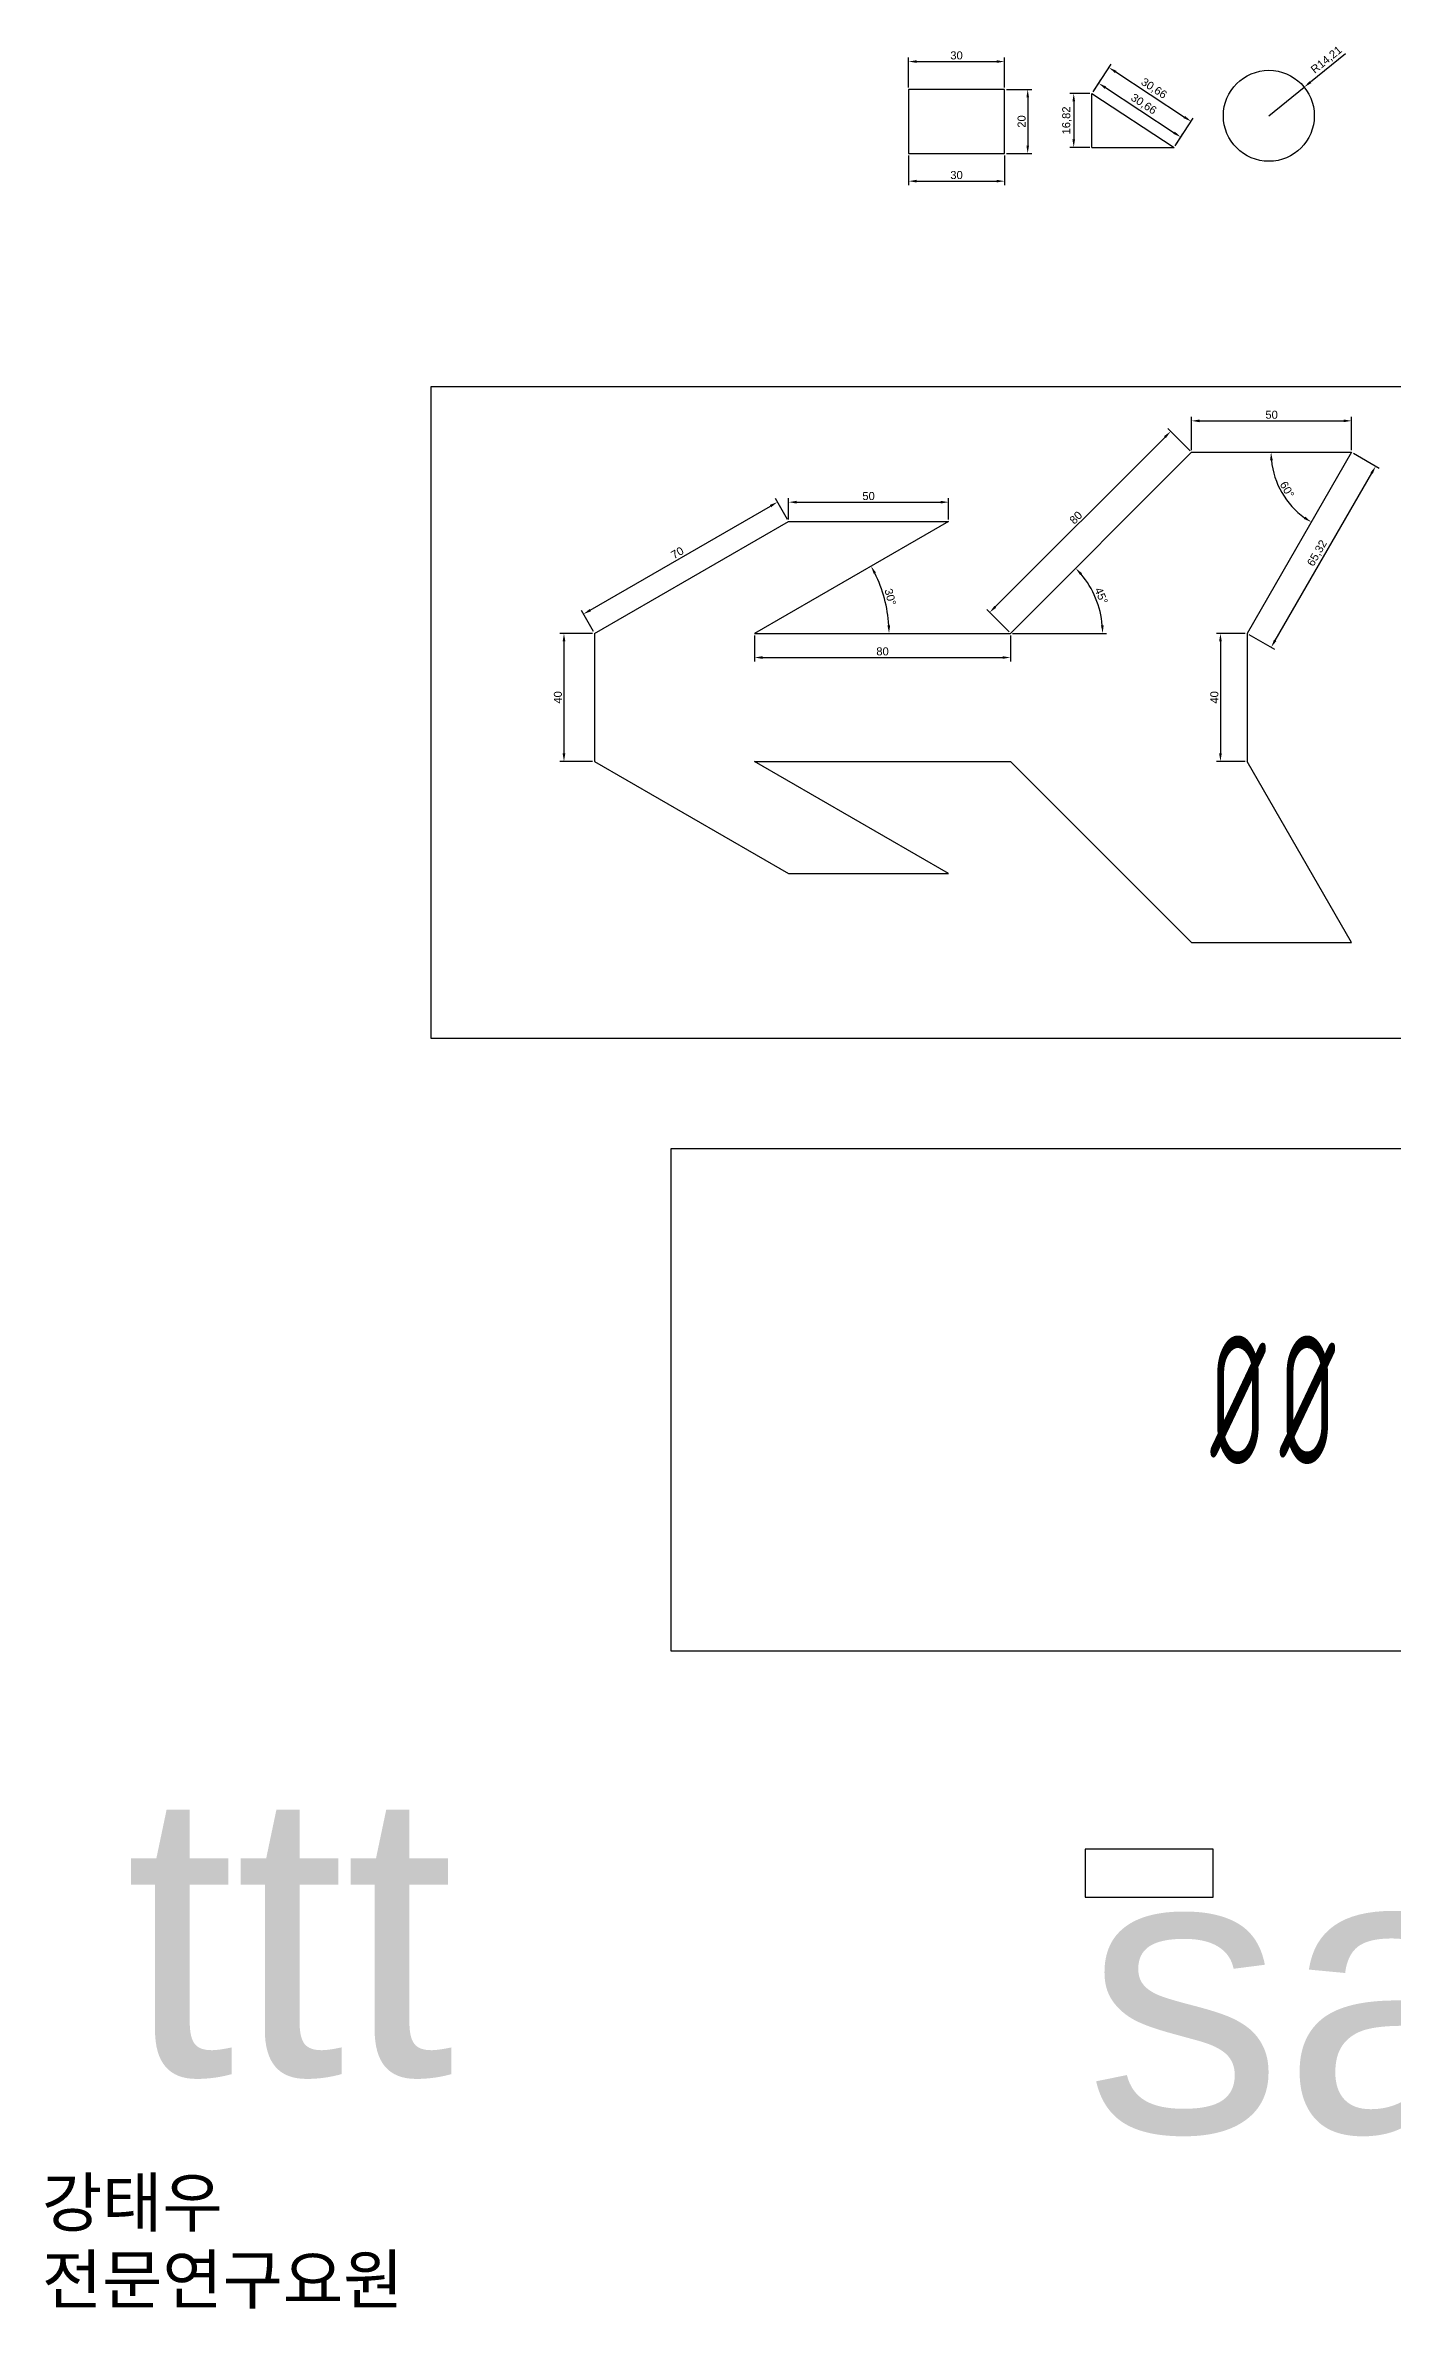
# Model space of a CAD drawing. Header units: millimetres. Extents: x 20 to 1737, y 25 to 763.
# Drawn here: x 20 to 441, y 25 to 732 of the extents above; entities that cross this region are included whole.
import ezdxf

# ---------------------------------------------------------------- set-up
doc = ezdxf.new("R2010")
doc.units = ezdxf.units.MM
doc.styles.get("Standard").update_dxf_attribs({"font": 'arial.ttf'})
doc.dimstyles.new('ISO-25', dxfattribs={"dimtxt": 2.5, "dimasz": 2.5, "dimexe": 1.25, "dimexo": 0.625, "dimtad": 1, "dimtxsty": 'Standard', "dimcen": 2.5, "dimadec": 0, "dimazin": 0, "dimtfac": 1, "dimtmove": 0, "dimatfit": 3, "dimfxl": 1, "dimarcsym": 0})

# ---------------------------------------------------------------- blocks, each defined once
blk = doc.blocks.new('*D8')
at = {"color": 0, "lineweight": -2, "transparency": 16777216}
for p, q in [((289.46, 718.79), (289.46, 728.13)), ((291.96, 726.88), (316.96, 726.88)), ((319.46, 718.79), (319.46, 728.13))]:
    blk.add_line(p, q, dxfattribs=at)
at = {"color": 0, "transparency": 16777216}
for points in [[(291.96, 727.3), (291.96, 726.47), (289.46, 726.88)], [(316.96, 727.3), (316.96, 726.47), (319.46, 726.88)]]:
    blk.add_solid(points, dxfattribs=at)
at = {"layer": 'Defpoints', "color": 0, "transparency": 16777216}
for p in [(319.46, 726.88), (289.46, 718.16), (319.46, 718.16)]:
    blk.add_point(p, dxfattribs=at)
at = {"color": 0, "transparency": 16777216, "insert": (304.46, 728.79), "char_height": 2.5, "attachment_point": 5}
blk.add_mtext('30', dxfattribs=at)
blk = doc.blocks.new('*D9')
at = {"color": 0, "lineweight": -2, "transparency": 16777216}
for p, q in [((320.09, 718.16), (327.95, 718.16)), ((326.7, 715.66), (326.7, 700.66)), ((320.09, 698.16), (327.95, 698.16))]:
    blk.add_line(p, q, dxfattribs=at)
at = {"color": 0, "transparency": 16777216}
for points in [[(326.29, 715.66), (327.12, 715.66), (326.7, 718.16)], [(326.29, 700.66), (327.12, 700.66), (326.7, 698.16)]]:
    blk.add_solid(points, dxfattribs=at)
at = {"layer": 'Defpoints', "color": 0, "transparency": 16777216}
for p in [(319.46, 718.16), (319.46, 698.16), (326.7, 698.16)]:
    blk.add_point(p, dxfattribs=at)
at = {"color": 0, "transparency": 16777216, "insert": (324.8, 708.16), "char_height": 2.5, "attachment_point": 5, "rotation": 90}
blk.add_mtext('20', dxfattribs=at)
blk = doc.blocks.new('*D10')
at = {"color": 0, "lineweight": -2, "transparency": 16777216}
for p, q in [((289.46, 697.54), (289.46, 688.27)), ((319.46, 697.54), (319.46, 688.27)), ((291.96, 689.52), (316.96, 689.52))]:
    blk.add_line(p, q, dxfattribs=at)
at = {"color": 0, "transparency": 16777216}
for points in [[(291.96, 689.94), (291.96, 689.11), (289.46, 689.52)], [(316.96, 689.94), (316.96, 689.11), (319.46, 689.52)]]:
    blk.add_solid(points, dxfattribs=at)
at = {"layer": 'Defpoints', "color": 0, "transparency": 16777216}
for p in [(289.46, 698.16), (319.46, 698.16), (319.46, 689.52)]:
    blk.add_point(p, dxfattribs=at)
at = {"color": 0, "transparency": 16777216, "insert": (304.46, 691.42), "char_height": 2.5, "attachment_point": 5}
blk.add_mtext('30', dxfattribs=at)
blk = doc.blocks.new('*D11')
at = {"color": 0, "lineweight": -2, "transparency": 16777216}
for p, q in [((347.12, 717.43), (352.78, 726.05)), ((354.19, 723.64), (375.65, 709.56)), ((372.76, 700.61), (378.42, 709.23))]:
    blk.add_line(p, q, dxfattribs=at)
at = {"color": 0, "transparency": 16777216}
for points in [[(354.42, 723.99), (353.96, 723.29), (352.1, 725.01)], [(375.87, 709.91), (375.42, 709.21), (377.74, 708.19)]]:
    blk.add_solid(points, dxfattribs=at)
at = {"layer": 'Defpoints', "color": 0, "transparency": 16777216}
for p in [(346.78, 716.91), (377.74, 708.19), (372.42, 700.08)]:
    blk.add_point(p, dxfattribs=at)
at = {"color": 0, "transparency": 16777216, "insert": (366.08, 718.38), "char_height": 2.5, "attachment_point": 5, "rotation": 326.73221}
blk.add_mtext('30,66', dxfattribs=at)
blk = doc.blocks.new('*D12')
at = {"color": 0, "lineweight": -2, "transparency": 16777216}
for p, q in [((346.16, 716.91), (339.83, 716.91)), ((341.08, 714.41), (341.08, 702.58)), ((346.16, 700.08), (339.83, 700.08))]:
    blk.add_line(p, q, dxfattribs=at)
at = {"color": 0, "transparency": 16777216}
for points in [[(340.67, 714.41), (341.5, 714.41), (341.08, 716.91)], [(340.67, 702.58), (341.5, 702.58), (341.08, 700.08)]]:
    blk.add_solid(points, dxfattribs=at)
at = {"layer": 'Defpoints', "color": 0, "transparency": 16777216}
for p in [(346.78, 716.91), (341.08, 700.08), (346.78, 700.08)]:
    blk.add_point(p, dxfattribs=at)
at = {"color": 0, "transparency": 16777216, "insert": (338.96, 708.49), "char_height": 2.5, "attachment_point": 5, "rotation": 90}
blk.add_mtext('16,82', dxfattribs=at)
blk = doc.blocks.new('*D13')
at = {"color": 0, "lineweight": -2, "transparency": 16777216}
for p, q in [((347.12, 717.43), (349.57, 721.15)), ((350.97, 718.74), (372.43, 704.66)), ((372.76, 700.61), (375.21, 704.33))]:
    blk.add_line(p, q, dxfattribs=at)
at = {"color": 0, "transparency": 16777216}
for points in [[(351.2, 719.09), (350.75, 718.39), (348.88, 720.11)], [(372.66, 705.01), (372.2, 704.31), (374.52, 703.29)]]:
    blk.add_solid(points, dxfattribs=at)
at = {"layer": 'Defpoints', "color": 0, "transparency": 16777216}
for p in [(346.78, 716.91), (372.42, 700.08), (374.52, 703.29)]:
    blk.add_point(p, dxfattribs=at)
at = {"color": 0, "transparency": 16777216, "insert": (362.87, 713.48), "char_height": 2.5, "attachment_point": 5, "rotation": 326.73221}
blk.add_mtext('30,66', dxfattribs=at)
blk = doc.blocks.new('*D14')
at = {"color": 0, "lineweight": -2, "transparency": 16777216}
for p, q in [((425.98, 729.33), (415.03, 720.46)), ((402.05, 709.94), (413.09, 718.88))]:
    blk.add_line(p, q, dxfattribs=at)
at = {"color": 0, "transparency": 16777216}
blk.add_solid([(414.77, 720.78), (415.29, 720.13), (413.09, 718.88)], dxfattribs=at)
at = {"layer": 'Defpoints', "color": 0, "transparency": 16777216}
for p in [(413.09, 718.88), (402.05, 709.94)]:
    blk.add_point(p, dxfattribs=at)
at = {"color": 0, "transparency": 16777216, "insert": (420.14, 727.33), "char_height": 2.5, "attachment_point": 5, "rotation": 39.01133}
blk.add_mtext('R14,21', dxfattribs=at)
blk = doc.blocks.new('*D32')
at = {"color": 0, "lineweight": -2, "transparency": 16777216}
blk.add_arc((241.34, 548.26), 42.03, 3.40879, 26.59121, dxfattribs=at)
at = {"color": 0, "transparency": 16777216}
for points in [[(278.56, 566.87), (279.29, 567.27), (277.74, 569.27)], [(283.71, 550.77), (282.88, 550.74), (283.37, 548.26)]]:
    blk.add_solid(points, dxfattribs=at)
at = {"layer": 'Defpoints', "color": 0, "transparency": 16777216}
for p in [(301.97, 583.26), (282.73, 555.55), (241.34, 548.26), (241.34, 548.26), (321.34, 548.26)]:
    blk.add_point(p, dxfattribs=at)
at = {"color": 0, "transparency": 16777216, "insert": (283.78, 559.63), "char_height": 2.5, "attachment_point": 5, "rotation": 285}
blk.add_mtext('30°', dxfattribs=at)
blk = doc.blocks.new('*D33')
at = {"color": 0, "lineweight": -2, "transparency": 16777216}
blk.add_line((321.97, 548.26), (351.37, 548.26), dxfattribs=at)
blk.add_arc((321.34, 548.26), 28.78, 4.97866, 40.02134, dxfattribs=at)
at = {"color": 0, "transparency": 16777216}
for points in [[(343.08, 566.48), (343.69, 567.04), (341.69, 568.61)], [(350.43, 550.77), (349.6, 550.74), (350.12, 548.26)]]:
    blk.add_solid(points, dxfattribs=at)
at = {"layer": 'Defpoints', "color": 0, "transparency": 16777216}
for p in [(377.91, 604.82), (349.14, 555.7), (241.34, 548.26), (321.34, 548.26), (321.34, 548.26)]:
    blk.add_point(p, dxfattribs=at)
at = {"color": 0, "transparency": 16777216, "insert": (349.68, 560), "char_height": 2.5, "attachment_point": 5, "rotation": 292.5}
blk.add_mtext('45°', dxfattribs=at)
blk = doc.blocks.new('*D34')
at = {"color": 0, "lineweight": -2, "transparency": 16777216}
blk.add_arc((427.91, 604.82), 25.18, 185.69037, 234.30963, dxfattribs=at)
at = {"color": 0, "transparency": 16777216}
for points in [[(402.44, 602.31), (403.27, 602.35), (402.73, 604.82)], [(413.45, 584.72), (412.99, 584.02), (415.32, 583.02)]]:
    blk.add_solid(points, dxfattribs=at)
at = {"layer": 'Defpoints', "color": 0, "transparency": 16777216}
for p in [(377.91, 604.82), (427.91, 604.82), (427.91, 604.82), (404.25, 596.21), (395.25, 548.26)]:
    blk.add_point(p, dxfattribs=at)
at = {"color": 0, "transparency": 16777216, "insert": (407.75, 593.18), "char_height": 2.5, "attachment_point": 5, "rotation": 300}
blk.add_mtext('60°', dxfattribs=at)
blk = doc.blocks.new('*D35')
at = {"color": 0, "lineweight": -2, "transparency": 16777216}
for p, q in [((190.72, 548.26), (180.55, 548.26)), ((181.8, 545.76), (181.8, 510.76)), ((190.72, 508.26), (180.55, 508.26))]:
    blk.add_line(p, q, dxfattribs=at)
at = {"color": 0, "transparency": 16777216}
for points in [[(181.38, 545.76), (182.22, 545.76), (181.8, 548.26)], [(181.38, 510.76), (182.22, 510.76), (181.8, 508.26)]]:
    blk.add_solid(points, dxfattribs=at)
at = {"layer": 'Defpoints', "color": 0, "transparency": 16777216}
for p in [(191.34, 548.26), (181.8, 508.26), (191.34, 508.26)]:
    blk.add_point(p, dxfattribs=at)
at = {"color": 0, "transparency": 16777216, "insert": (179.9, 528.26), "char_height": 2.5, "attachment_point": 5, "rotation": 90}
blk.add_mtext('40', dxfattribs=at)
blk = doc.blocks.new('*D36')
at = {"color": 0, "lineweight": -2, "transparency": 16777216}
for p, q in [((251.97, 583.88), (251.97, 590.5)), ((254.47, 589.25), (299.47, 589.25)), ((301.97, 583.88), (301.97, 590.5))]:
    blk.add_line(p, q, dxfattribs=at)
at = {"color": 0, "transparency": 16777216}
for points in [[(254.47, 589.67), (254.47, 588.83), (251.97, 589.25)], [(299.47, 589.67), (299.47, 588.83), (301.97, 589.25)]]:
    blk.add_solid(points, dxfattribs=at)
at = {"layer": 'Defpoints', "color": 0, "transparency": 16777216}
for p in [(301.97, 589.25), (251.97, 583.26), (301.97, 583.26)]:
    blk.add_point(p, dxfattribs=at)
at = {"color": 0, "transparency": 16777216, "insert": (276.97, 591.15), "char_height": 2.5, "attachment_point": 5}
blk.add_mtext('50', dxfattribs=at)
blk = doc.blocks.new('*D37')
at = {"color": 0, "lineweight": -2, "transparency": 16777216}
for p, q in [((241.34, 547.63), (241.34, 539.47)), ((321.34, 547.63), (321.34, 539.47)), ((243.84, 540.72), (318.84, 540.72))]:
    blk.add_line(p, q, dxfattribs=at)
at = {"color": 0, "transparency": 16777216}
for points in [[(243.84, 541.14), (243.84, 540.3), (241.34, 540.72)], [(318.84, 541.14), (318.84, 540.3), (321.34, 540.72)]]:
    blk.add_solid(points, dxfattribs=at)
at = {"layer": 'Defpoints', "color": 0, "transparency": 16777216}
for p in [(241.34, 548.26), (321.34, 548.26), (321.34, 540.72)]:
    blk.add_point(p, dxfattribs=at)
at = {"color": 0, "transparency": 16777216, "insert": (281.34, 542.62), "char_height": 2.5, "attachment_point": 5}
blk.add_mtext('80', dxfattribs=at)
blk = doc.blocks.new('*D38')
at = {"color": 0, "lineweight": -2, "transparency": 16777216}
for p, q in [((316.58, 556.56), (369.61, 609.59)), ((377.47, 605.27), (370.49, 612.24)), ((320.9, 548.7), (313.92, 555.68))]:
    blk.add_line(p, q, dxfattribs=at)
at = {"color": 0, "transparency": 16777216}
for points in [[(369.31, 609.89), (369.9, 609.3), (371.38, 611.36)], [(316.28, 556.85), (316.87, 556.27), (314.81, 554.79)]]:
    blk.add_solid(points, dxfattribs=at)
at = {"layer": 'Defpoints', "color": 0, "transparency": 16777216}
for p in [(371.38, 611.36), (377.91, 604.82), (321.34, 548.26)]:
    blk.add_point(p, dxfattribs=at)
at = {"color": 0, "transparency": 16777216, "insert": (341.75, 584.42), "char_height": 2.5, "attachment_point": 5, "rotation": 45}
blk.add_mtext('80', dxfattribs=at)
blk = doc.blocks.new('*D39')
at = {"color": 0, "lineweight": -2, "transparency": 16777216}
for p, q in [((377.91, 605.45), (377.91, 615.9)), ((427.91, 605.45), (427.91, 615.9)), ((380.41, 614.65), (425.41, 614.65))]:
    blk.add_line(p, q, dxfattribs=at)
at = {"color": 0, "transparency": 16777216}
for points in [[(380.41, 615.07), (380.41, 614.23), (377.91, 614.65)], [(425.41, 615.07), (425.41, 614.23), (427.91, 614.65)]]:
    blk.add_solid(points, dxfattribs=at)
at = {"layer": 'Defpoints', "color": 0, "transparency": 16777216}
for p in [(427.91, 614.65), (377.91, 604.82), (427.91, 604.82)]:
    blk.add_point(p, dxfattribs=at)
at = {"color": 0, "transparency": 16777216, "insert": (402.91, 616.55), "char_height": 2.5, "attachment_point": 5}
blk.add_mtext('50', dxfattribs=at)
blk = doc.blocks.new('*D40')
at = {"color": 0, "lineweight": -2, "transparency": 16777216}
for p, q in [((428.45, 604.51), (436.51, 599.86)), ((404.02, 546.08), (434.18, 598.32)), ((395.79, 547.94), (403.85, 543.29))]:
    blk.add_line(p, q, dxfattribs=at)
at = {"color": 0, "transparency": 16777216}
for points in [[(433.82, 598.53), (434.54, 598.11), (435.43, 600.48)], [(403.66, 546.29), (404.38, 545.87), (402.77, 543.91)]]:
    blk.add_solid(points, dxfattribs=at)
at = {"layer": 'Defpoints', "color": 0, "transparency": 16777216}
for p in [(427.91, 604.82), (435.43, 600.48), (395.25, 548.26)]:
    blk.add_point(p, dxfattribs=at)
at = {"color": 0, "transparency": 16777216, "insert": (417.26, 573.26), "char_height": 2.5, "attachment_point": 5, "rotation": 60}
blk.add_mtext('65,32', dxfattribs=at)
blk = doc.blocks.new('*D41')
at = {"color": 0, "lineweight": -2, "transparency": 16777216}
for p, q in [((394.63, 548.26), (385.68, 548.26)), ((386.93, 545.76), (386.93, 510.76)), ((394.63, 508.26), (385.68, 508.26))]:
    blk.add_line(p, q, dxfattribs=at)
at = {"color": 0, "transparency": 16777216}
for points in [[(386.51, 545.76), (387.34, 545.76), (386.93, 548.26)], [(386.51, 510.76), (387.34, 510.76), (386.93, 508.26)]]:
    blk.add_solid(points, dxfattribs=at)
at = {"layer": 'Defpoints', "color": 0, "transparency": 16777216}
for p in [(395.25, 548.26), (386.93, 508.26), (395.25, 508.26)]:
    blk.add_point(p, dxfattribs=at)
at = {"color": 0, "transparency": 16777216, "insert": (385.03, 528.26), "char_height": 2.5, "attachment_point": 5, "rotation": 90}
blk.add_mtext('40', dxfattribs=at)
blk = doc.blocks.new('*D42')
at = {"color": 0, "lineweight": -2, "transparency": 16777216}
for p, q in [((190.03, 555.53), (246.33, 588.03)), ((251.65, 583.8), (247.87, 590.36)), ((191.03, 548.8), (187.24, 555.36))]:
    blk.add_line(p, q, dxfattribs=at)
at = {"color": 0, "transparency": 16777216}
for points in [[(246.12, 588.39), (246.53, 587.66), (248.49, 589.28)], [(189.83, 555.89), (190.24, 555.16), (187.87, 554.28)]]:
    blk.add_solid(points, dxfattribs=at)
at = {"layer": 'Defpoints', "color": 0, "transparency": 16777216}
for p in [(248.49, 589.28), (251.97, 583.26), (191.34, 548.26)]:
    blk.add_point(p, dxfattribs=at)
at = {"color": 0, "transparency": 16777216, "insert": (217.23, 573.42), "char_height": 2.5, "attachment_point": 5, "rotation": 30}
blk.add_mtext('70', dxfattribs=at)

msp = doc.modelspace()

# ---------------------------------------------------------------- linework, layer by layer
for p, q in [((346.781, 700.085), (346.781, 716.905)), ((346.781, 716.905), (372.419, 700.085)), ((346.781, 700.085), (372.419, 700.085)), ((321.344, 548.256), (377.912, 604.824)), ((377.912, 604.824), (427.912, 604.824)), ((427.912, 604.824), (395.252, 548.256)), ((191.344, 548.256), (251.965, 583.256)), ((301.965, 583.256), (241.344, 548.256)), ((251.965, 583.256), (301.965, 583.256)), ((191.344, 548.256), (191.344, 508.256)), ((241.344, 548.256), (321.344, 548.256)), ((395.252, 548.256), (395.252, 508.256)), ((191.344, 508.256), (251.965, 473.256)), ((301.965, 473.256), (241.344, 508.256)), ((241.344, 508.256), (321.344, 508.256)), ((321.344, 508.256), (377.912, 451.687)), ((427.912, 451.687), (395.252, 508.256)), ((251.965, 473.256), (301.965, 473.256)), ((377.912, 451.687), (427.912, 451.687))]:
    msp.add_line(p, q)
for points in [[(289.461, 698.161), (319.461, 698.161), (319.461, 718.161), (289.461, 718.161)], [(140.284, 625.349), (834.689, 625.349), (834.689, 421.682), (140.284, 421.682)], [(215.249, 387.311), (595.632, 387.311), (595.632, 230.295), (215.249, 230.295)], [(344.659, 153.463), (384.659, 153.463), (384.659, 168.463), (344.659, 168.463)]]:
    msp.add_lwpolyline(points, close=True)
msp.add_circle((402.05, 709.942), 14.205)

# ---------------------------------------------------------------- texts
for s, height, p in [('ttt', 88.4216, (44.605, 97.722)), ('강태우', 15, (18.674, 50.645)), ('전문연구요원', 15, (18.674, 26.549))]:
    msp.add_text(s, height=height).set_placement(p)
at = {"insert": (405.441, 308.803), "char_height": 40, "width": 380.38267, "attachment_point": 5}
msp.add_mtext('{\\fISOCPEUR|b0|i0|c0|p34;\\W0.5;\\T1.25;%%C%%C}', dxfattribs=at)
at = {"insert": (344.659, 168.463), "char_height": 88.4216, "attachment_point": 1}
msp.add_mtext_dynamic_manual_height_columns('sadf', width=40, gutter_width=442.108, heights=[0], dxfattribs=at)

# ---------------------------------------------------------------- dimensions: what is measured, and where the dimension line sits
for base, p1, p2, picture, middle in [((319.461, 726.883), (289.461, 718.161), (319.461, 718.161), '*D8', (304.461, 728.785)), ((319.461, 689.522), (289.461, 698.161), (319.461, 698.161), '*D10', (304.461, 691.424)), ((427.912, 614.651), (377.912, 604.824), (427.912, 604.824), '*D39', (402.912, 616.553)), ((301.965, 589.25), (251.965, 583.256), (301.965, 583.256), '*D36', (276.965, 591.152)), ((321.344, 540.719), (241.344, 548.256), (321.344, 548.256), '*D37', (281.344, 542.62))]:
    dim = msp.add_linear_dim(base=base, p1=p1, p2=p2, dimstyle='ISO-25')
    dim.commit()
    dim.dimension.update_dxf_attribs({"geometry": picture, "text_midpoint": middle})
dim = msp.add_radius_dim(center=(402.05, 709.942), mpoint=(413.088, 718.884), dimstyle='ISO-25')
dim.commit()
dim.dimension.update_dxf_attribs({"geometry": '*D14', "text_midpoint": (420.139, 727.334)})
for p1, p2, distance, picture, middle in [((346.781, 716.905), (372.419, 700.085), 9.692, '*D11', (366.084, 718.377)), ((346.781, 716.905), (346.781, 700.085), -5.697, '*D12', (338.957, 708.495)), ((346.781, 716.905), (372.419, 700.085), 3.832, '*D13', (362.87, 713.478)), ((321.344, 548.256), (377.912, 604.824), 9.244, '*D38', (341.747, 584.421)), ((395.252, 548.256), (427.912, 604.824), -8.683, '*D40', (417.259, 573.262)), ((191.344, 548.256), (251.965, 583.256), 6.95, '*D42', (217.229, 573.422))]:
    dim = msp.add_aligned_dim(p1=p1, p2=p2, distance=distance, dimstyle='ISO-25')
    dim.commit()
    dim.dimension.update_dxf_attribs({"geometry": picture, "text_midpoint": middle})
for base, p1, p2, picture, middle in [((326.705, 698.161), (319.461, 718.161), (319.461, 698.161), '*D9', (324.803, 708.161)), ((181.8, 508.256), (191.344, 548.256), (191.344, 508.256), '*D35', (179.898, 528.256)), ((386.927, 508.256), (395.252, 548.256), (395.252, 508.256), '*D41', (385.026, 528.256))]:
    dim = msp.add_linear_dim(base=base, p1=p1, p2=p2, angle=90, dimstyle='ISO-25')
    dim.commit()
    dim.dimension.update_dxf_attribs({"geometry": picture, "text_midpoint": middle})
for base, line1, line2, picture, middle in [((349.143, 555.705), ((241.344, 548.256), (321.344, 548.256)), ((321.344, 548.256), (377.912, 604.824)), '*D33', (349.685, 559.995)), ((404.248, 596.212), ((427.912, 604.824), (395.252, 548.256)), ((377.912, 604.824), (427.912, 604.824)), '*D34', (407.75, 593.184)), ((282.732, 555.554), ((241.344, 548.256), (321.344, 548.256)), ((301.965, 583.256), (241.344, 548.256)), '*D32', (283.776, 559.626))]:
    dim = msp.add_angular_dim_2l(base=base, line1=line1, line2=line2, dimstyle='ISO-25')
    dim.commit()
    dim.dimension.update_dxf_attribs({"geometry": picture, "text_midpoint": middle})

doc.saveas('drawing.dxf')
